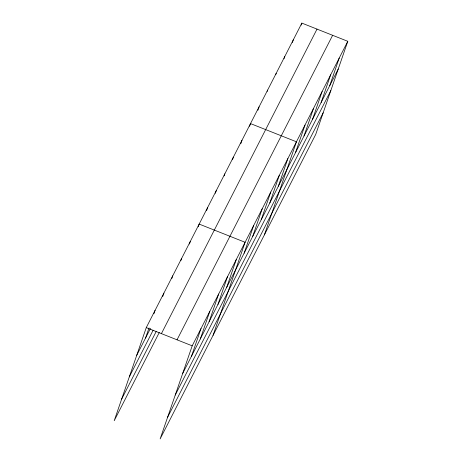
<?xml version="1.0" encoding="UTF-8"?>
<svg xmlns="http://www.w3.org/2000/svg" width="462" height="462" viewBox="0 0 462 462"><rect width="100%" height="100%" fill="white"/><g stroke="black" fill="none" stroke-linecap="round" stroke-linejoin="round"><path stroke-width="0.69" d="M347.788 41.303L192.192 345.824L160.147 438.9L315.737 134.378L347.788 41.303L301.853 23.1L146.263 327.622L114.212 420.697L159.275 332.501M145.547 338.045L149.035 327.916M153.915 313.738L155.076 310.366M162.734 296.483L163.895 293.11M171.783 278.551L172.713 275.854M180.833 260.62L181.531 258.599M189.414 244.04L190.344 241.343M198.233 226.784L199.162 224.082L245.097 242.284L213.046 335.36M206.56 210.712L207.721 207.334M215.35 193.289L216.28 190.587M224.139 175.866L224.838 173.839M232.467 159.788L233.397 157.092M240.789 143.717L241.949 140.338M249.578 126.293L250.508 123.591L296.442 141.794L264.391 234.869M257.906 110.222L259.067 106.843M267.157 91.447L267.625 90.096M275.716 74.694L276.184 73.348M284.043 58.622L284.742 56.595M292.371 42.55L293.301 39.848M301.16 25.127L301.853 23.1M191.482 356.242L201.01 328.569M200.3 338.987L209.829 311.307M209.113 321.731L218.647 294.051M217.931 304.475L227.46 276.796M226.75 287.22L236.278 259.54M244.121 253.216L253.655 225.537M252.679 236.463L262.208 208.789M261.238 219.716L270.767 192.036M269.796 202.968L279.325 175.289M278.355 186.221L287.884 158.541M295.466 152.72L305.001 125.046M304.025 135.972L313.559 108.293M312.583 119.225L322.112 91.545M321.142 102.477L330.671 74.798M329.701 85.73L339.229 58.05M136.729 355.301L150.445 328.459M129.302 376.882L153.136 330.226M121.645 399.116L156.26 331.369M161.417 333.628L317.013 29.106M177.038 339.818L332.628 35.297M182.663 373.498L338.259 68.977M175.231 395.079L330.827 90.558M167.573 417.319L323.169 112.797M146.263 327.622L192.192 345.824"/></g></svg>
